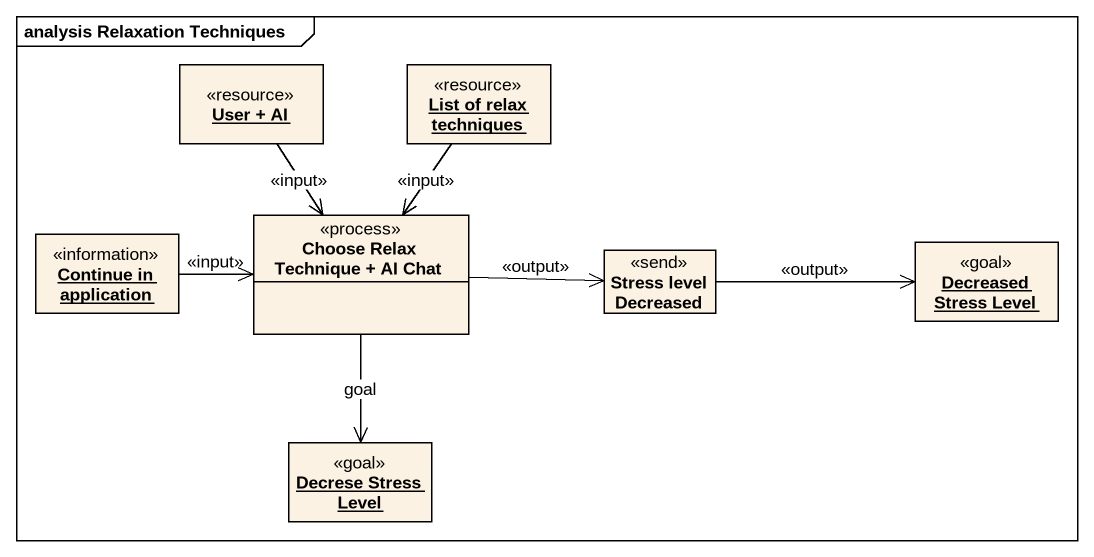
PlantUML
@startuml
mainframe analysis Relaxation Techniques
hide circle
hide empty members
object "User + AI" as User_AI <<resource>>
object "List of relax techniques" as List_of_relax_techniques <<resource>>
class "Choose Relax Technique + AI Chat" as Choose_Relax_Technique_AI <<process>>
object "Continue in application" as Continue_in_application <<information>>
class "Stress level Decreased" as Stress_level_Decreased <<send>>
object "Decreased Stress Level" as Decreased_Stress_Level <<goal>>
object "Decrese Stress Level" as Decrese_Stress_Level <<goal>>
User_AI --> Choose_Relax_Technique_AI : <<input>>
List_of_relax_techniques --> Choose_Relax_Technique_AI : <<input>>
Choose_Relax_Technique_AI -right-> Stress_level_Decreased : <<output>>
Choose_Relax_Technique_AI --> Decrese_Stress_Level : goal
Continue_in_application -right-> Choose_Relax_Technique_AI : <<input>>
Stress_level_Decreased -right-> Decreased_Stress_Level : <<output>>
@enduml
